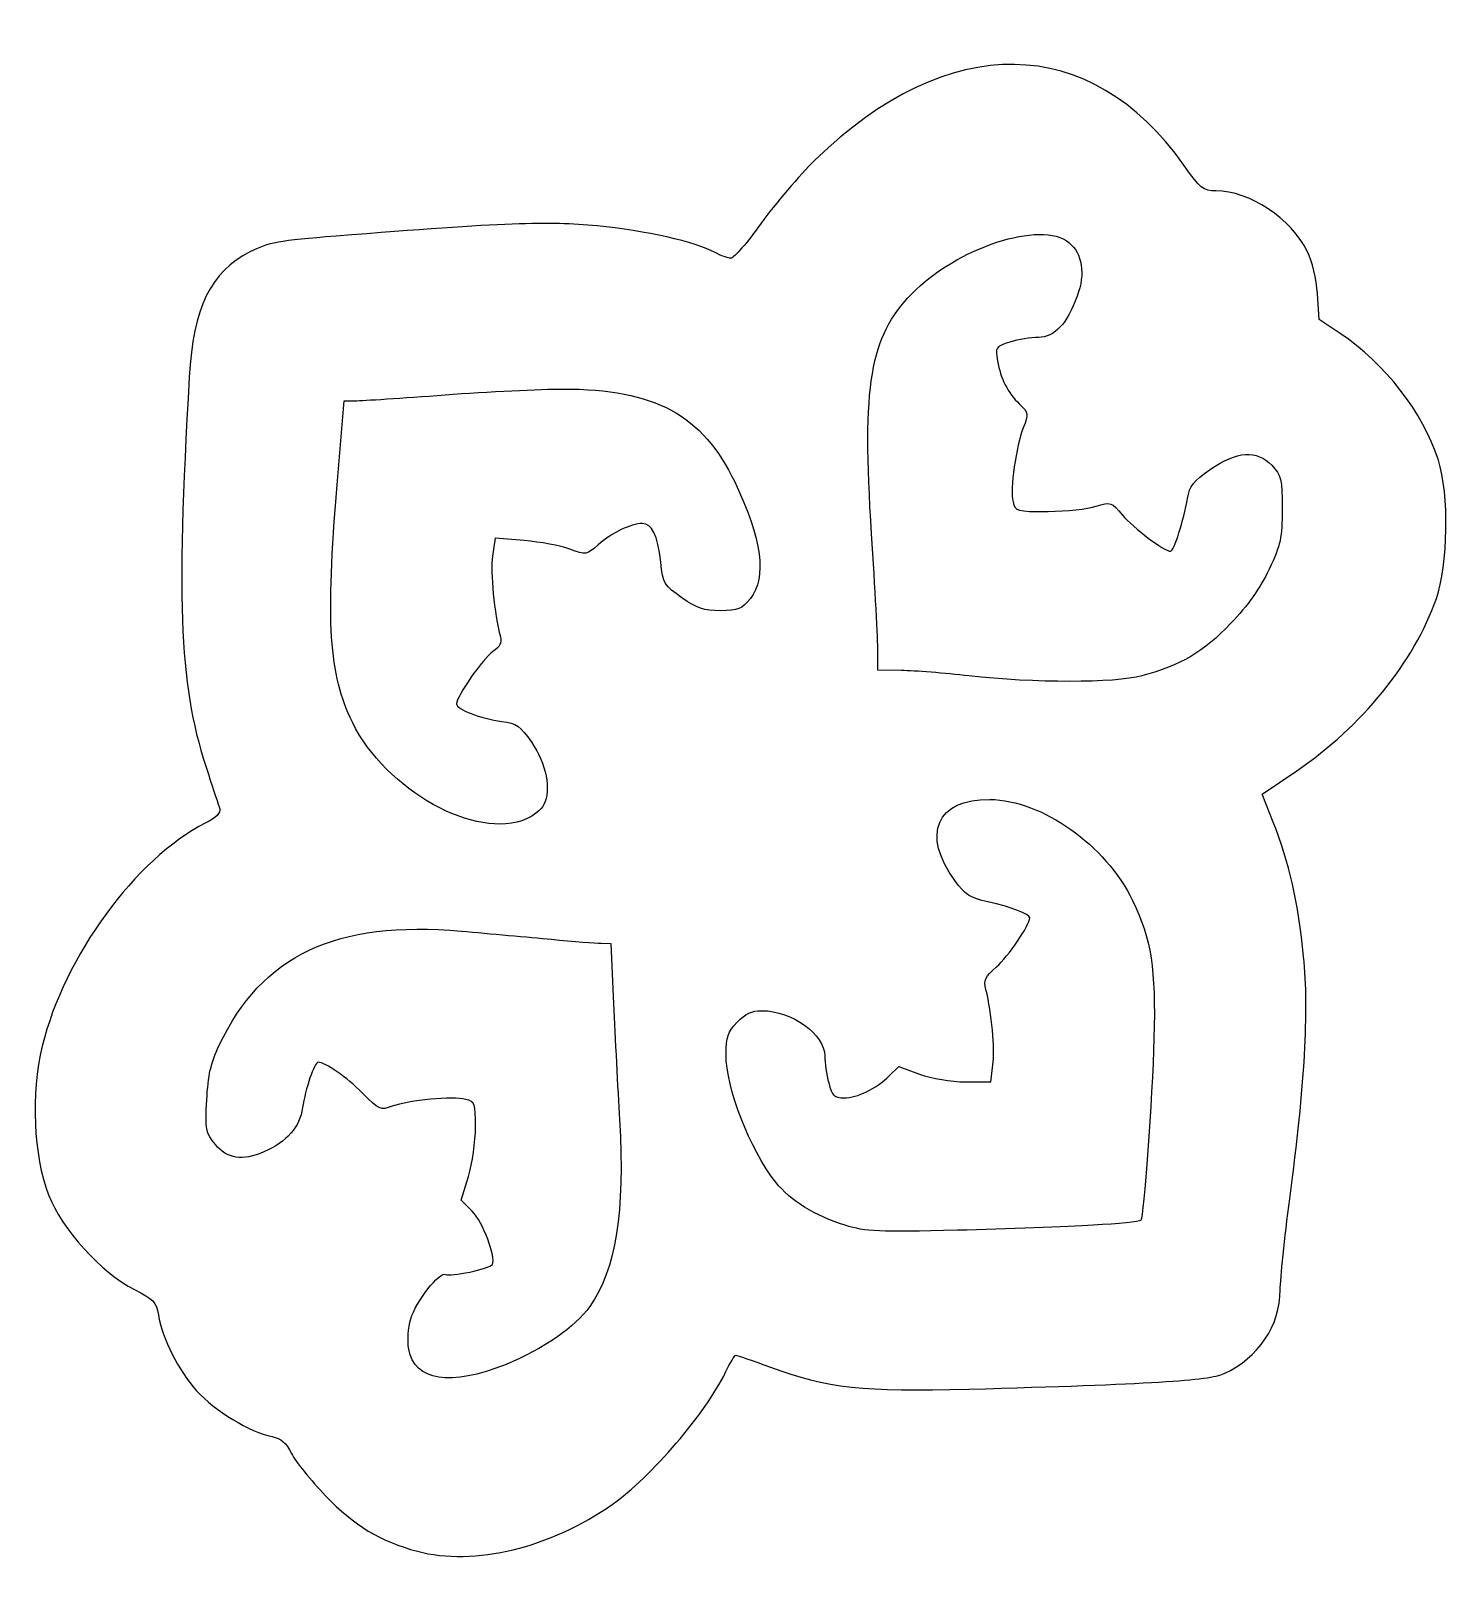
# Model space of a CAD drawing. Header units: centimetres. Extents: x -3.78 to 0.77, y 3.56 to 8.48.
import ezdxf

# ---------------------------------------------------------------- set-up
doc = ezdxf.new("R2010")
doc.units = ezdxf.units.CM
doc.header["$MEASUREMENT"] = 0
doc.layers.add('Layer 1', color=7, linetype='Continuous')

msp = doc.modelspace()

# ---------------------------------------------------------------- linework, layer by layer
at = {"layer": 'Layer 1', "color": 56}
for points, knots in [([(-2.53916, 3.60658), (-2.65792, 3.63808), (-2.74256, 3.68913), (-2.83374, 3.78428), (-2.83374, 3.78428), (-2.88057, 3.83314), (-2.92948, 3.8941), (-2.94243, 3.91974), (-2.94243, 3.91974), (-2.95989, 3.95431), (-2.97605, 3.96834), (-3.00494, 3.97399), (-3.00494, 3.97399), (-3.07595, 3.9879), (-3.18869, 4.05657), (-3.24666, 4.12123), (-3.24666, 4.12123), (-3.30648, 4.18797), (-3.35555, 4.28516), (-3.36925, 4.36402), (-3.36925, 4.36402), (-3.37643, 4.40539), (-3.38522, 4.41472), (-3.4461, 4.44554), (-3.4461, 4.44554), (-3.55222, 4.49928), (-3.67843, 4.63841), (-3.72121, 4.74881), (-3.72121, 4.74881), (-3.77008, 4.87496), (-3.77832, 5.0718), (-3.74116, 5.22552), (-3.74116, 5.22552), (-3.67197, 5.51171), (-3.44194, 5.82656), (-3.2192, 5.93992), (-3.2192, 5.93992), (-3.18369, 5.95799), (-3.16871, 5.97281), (-3.17269, 5.98591), (-3.17269, 5.98591), (-3.17593, 5.99654), (-3.19237, 6.04629), (-3.20923, 6.09647), (-3.20923, 6.09647), (-3.30179, 6.3719), (-3.31363, 6.61867), (-3.27032, 7.36953), (-3.27032, 7.36953), (-3.25746, 7.59245), (-3.20247, 7.7058), (-3.07581, 7.77046), (-3.07581, 7.77046), (-3.01683, 7.80057), (-2.98357, 7.80668), (-2.79963, 7.82115), (-2.79963, 7.82115), (-2.25084, 7.86433), (-2.12353, 7.86929), (-1.96389, 7.85369), (-1.96389, 7.85369), (-1.80758, 7.83841), (-1.64908, 7.80274), (-1.58583, 7.76861), (-1.58583, 7.76861), (-1.56713, 7.75852), (-1.54425, 7.75027), (-1.53499, 7.75027), (-1.53499, 7.75027), (-1.52573, 7.75027), (-1.482, 7.80079), (-1.43781, 7.86253), (-1.43781, 7.86253), (-1.39362, 7.92428), (-1.31573, 8.01546), (-1.26472, 8.06517), (-1.26472, 8.06517), (-0.83982, 8.47924), (-0.38214, 8.47266), (-0.08346, 8.04818), (-0.08346, 8.04818), (-0.03074, 7.97327), (-0.02175, 7.96602), (0.01849, 7.96602), (0.01849, 7.96602), (0.12707, 7.96602), (0.26034, 7.8776), (0.31254, 7.77093), (0.31254, 7.77093), (0.32739, 7.74059), (0.34068, 7.68381), (0.34412, 7.63605), (0.34412, 7.63605), (0.34412, 7.63605), (0.35005, 7.55355), (0.35005, 7.55355), (0.35005, 7.55355), (0.35005, 7.55355), (0.41686, 7.50913), (0.41686, 7.50913), (0.41686, 7.50913), (0.56001, 7.41397), (0.68274, 7.25566), (0.73173, 7.10302), (0.73173, 7.10302), (0.76663, 6.99427), (0.76332, 6.76733), (0.72525, 6.65952), (0.72525, 6.65952), (0.65284, 6.45448), (0.48665, 6.24962), (0.27777, 6.10793), (0.27777, 6.10793), (0.27777, 6.10793), (0.16723, 6.03294), (0.16723, 6.03294), (0.16723, 6.03294), (0.16723, 6.03294), (0.20267, 5.94325), (0.20267, 5.94325), (0.20267, 5.94325), (0.2532, 5.81539), (0.2827, 5.68466), (0.29993, 5.51214), (0.29993, 5.51214), (0.31748, 5.33647), (0.30433, 5.10648), (0.25558, 4.73612), (0.25558, 4.73612), (0.23904, 4.61048), (0.22529, 4.47912), (0.22502, 4.44422), (0.22502, 4.44422), (0.22415, 4.32941), (0.15521, 4.22653), (0.04523, 4.17591), (0.04523, 4.17591), (-0.00312, 4.15365), (-0.19048, 4.14225), (-0.77224, 4.12615), (-0.77224, 4.12615), (-1.11065, 4.11679), (-1.22651, 4.1296), (-1.40811, 4.19649), (-1.40811, 4.19649), (-1.46535, 4.21757), (-1.51525, 4.23482), (-1.519, 4.23482), (-1.519, 4.23482), (-1.52274, 4.23482), (-1.53753, 4.21055), (-1.55186, 4.18088), (-1.55186, 4.18088), (-1.61585, 4.04842), (-1.7894, 3.84595), (-1.91549, 3.75666), (-1.91549, 3.75666), (-2.11156, 3.6178), (-2.35792, 3.55852), (-2.53916, 3.60658)], [0, 0, 0, 0, 0.0243902, 0.0243902, 0.0243902, 0.0243902, 0.0487805, 0.0487805, 0.0487805, 0.0487805, 0.0731707, 0.0731707, 0.0731707, 0.0731707, 0.097561, 0.097561, 0.097561, 0.097561, 0.1219512, 0.1219512, 0.1219512, 0.1219512, 0.1463415, 0.1463415, 0.1463415, 0.1463415, 0.1707317, 0.1707317, 0.1707317, 0.1707317, 0.195122, 0.195122, 0.195122, 0.195122, 0.2195122, 0.2195122, 0.2195122, 0.2195122, 0.2439024, 0.2439024, 0.2439024, 0.2439024, 0.2682927, 0.2682927, 0.2682927, 0.2682927, 0.2926829, 0.2926829, 0.2926829, 0.2926829, 0.3170732, 0.3170732, 0.3170732, 0.3170732, 0.3414634, 0.3414634, 0.3414634, 0.3414634, 0.3658537, 0.3658537, 0.3658537, 0.3658537, 0.3902439, 0.3902439, 0.3902439, 0.3902439, 0.4146341, 0.4146341, 0.4146341, 0.4146341, 0.4390244, 0.4390244, 0.4390244, 0.4390244, 0.4634146, 0.4634146, 0.4634146, 0.4634146, 0.4878049, 0.4878049, 0.4878049, 0.4878049, 0.5121951, 0.5121951, 0.5121951, 0.5121951, 0.5365854, 0.5365854, 0.5365854, 0.5365854, 0.5609756, 0.5609756, 0.5609756, 0.5609756, 0.5853659, 0.5853659, 0.5853659, 0.5853659, 0.6097561, 0.6097561, 0.6097561, 0.6097561, 0.6341463, 0.6341463, 0.6341463, 0.6341463, 0.6585366, 0.6585366, 0.6585366, 0.6585366, 0.6829268, 0.6829268, 0.6829268, 0.6829268, 0.7073171, 0.7073171, 0.7073171, 0.7073171, 0.7317073, 0.7317073, 0.7317073, 0.7317073, 0.7560976, 0.7560976, 0.7560976, 0.7560976, 0.7804878, 0.7804878, 0.7804878, 0.7804878, 0.804878, 0.804878, 0.804878, 0.804878, 0.8292683, 0.8292683, 0.8292683, 0.8292683, 0.8536585, 0.8536585, 0.8536585, 0.8536585, 0.8780488, 0.8780488, 0.8780488, 0.8780488, 0.902439, 0.902439, 0.902439, 0.902439, 0.9268293, 0.9268293, 0.9268293, 0.9268293, 0.9512195, 0.9512195, 0.9512195, 0.9512195, 1, 1, 1, 1]), ([(-0.21836, 6.41195), (-0.09293, 6.44593), (-0.02096, 6.48829), (0.06597, 6.57932), (0.06597, 6.57932), (0.12059, 6.63653), (0.16183, 6.69472), (0.18955, 6.75372), (0.18955, 6.75372), (0.22669, 6.83277), (0.23115, 6.8535), (0.23115, 6.94694), (0.23115, 6.94694), (0.23115, 7.04425), (0.2288, 7.05407), (0.19764, 7.08662), (0.19764, 7.08662), (0.14948, 7.13692), (0.08646, 7.13281), (0.00133, 7.07383), (0.00133, 7.07383), (-0.05329, 7.03599), (-0.0651, 7.0209), (-0.07198, 6.9802), (-0.07198, 6.9802), (-0.08359, 6.91149), (-0.11579, 6.81112), (-0.12623, 6.81112), (-0.12623, 6.81112), (-0.14624, 6.81112), (-0.24576, 6.8859), (-0.27994, 6.92662), (-0.27994, 6.92662), (-0.31588, 6.96944), (-0.31777, 6.97008), (-0.36507, 6.9552), (-0.36507, 6.9552), (-0.39168, 6.94683), (-0.46074, 6.93955), (-0.51855, 6.93901), (-0.51855, 6.93901), (-0.62018, 6.93807), (-0.6239, 6.93906), (-0.6311, 6.96901), (-0.6311, 6.96901), (-0.64086, 7.00957), (-0.6217, 7.14838), (-0.59827, 7.20689), (-0.59827, 7.20689), (-0.58041, 7.25147), (-0.58082, 7.254), (-0.61028, 7.28272), (-0.61028, 7.28272), (-0.64818, 7.31965), (-0.67046, 7.36347), (-0.68091, 7.42161), (-0.68091, 7.42161), (-0.68875, 7.46516), (-0.6876, 7.46689), (-0.64102, 7.48145), (-0.64102, 7.48145), (-0.61464, 7.4897), (-0.57366, 7.49644), (-0.54994, 7.49644), (-0.54994, 7.49644), (-0.49872, 7.49644), (-0.45787, 7.53979), (-0.42535, 7.62865), (-0.42535, 7.62865), (-0.39892, 7.70087), (-0.40888, 7.76507), (-0.45203, 7.80048), (-0.45203, 7.80048), (-0.54055, 7.87314), (-0.81102, 7.78479), (-0.95573, 7.63595), (-0.95573, 7.63595), (-1.08975, 7.49811), (-1.11505, 7.34677), (-1.08426, 6.86726), (-1.08426, 6.86726), (-1.07309, 6.69329), (-1.06399, 6.52383), (-1.06404, 6.49067), (-1.06404, 6.49067), (-1.06404, 6.49067), (-1.06413, 6.43039), (-1.06413, 6.43039), (-1.06413, 6.43039), (-1.06413, 6.43039), (-0.98812, 6.4291), (-0.98812, 6.4291), (-0.98812, 6.4291), (-0.94631, 6.4284), (-0.84916, 6.42065), (-0.77224, 6.41188), (-0.77224, 6.41188), (-0.56408, 6.38815), (-0.30609, 6.38819), (-0.21836, 6.41195)], [0, 0, 0, 0, 0.0384615, 0.0384615, 0.0384615, 0.0384615, 0.0769231, 0.0769231, 0.0769231, 0.0769231, 0.1153846, 0.1153846, 0.1153846, 0.1153846, 0.1538462, 0.1538462, 0.1538462, 0.1538462, 0.1923077, 0.1923077, 0.1923077, 0.1923077, 0.2307692, 0.2307692, 0.2307692, 0.2307692, 0.2692308, 0.2692308, 0.2692308, 0.2692308, 0.3076923, 0.3076923, 0.3076923, 0.3076923, 0.3461538, 0.3461538, 0.3461538, 0.3461538, 0.3846154, 0.3846154, 0.3846154, 0.3846154, 0.4230769, 0.4230769, 0.4230769, 0.4230769, 0.4615385, 0.4615385, 0.4615385, 0.4615385, 0.5, 0.5, 0.5, 0.5, 0.5384615, 0.5384615, 0.5384615, 0.5384615, 0.5769231, 0.5769231, 0.5769231, 0.5769231, 0.6153846, 0.6153846, 0.6153846, 0.6153846, 0.6538462, 0.6538462, 0.6538462, 0.6538462, 0.6923077, 0.6923077, 0.6923077, 0.6923077, 0.7307692, 0.7307692, 0.7307692, 0.7307692, 0.7692308, 0.7692308, 0.7692308, 0.7692308, 0.8076923, 0.8076923, 0.8076923, 0.8076923, 0.8461538, 0.8461538, 0.8461538, 0.8461538, 0.8846154, 0.8846154, 0.8846154, 0.8846154, 0.9230769, 0.9230769, 0.9230769, 0.9230769, 1, 1, 1, 1]), ([(-2.18973, 5.9534), (-2.16707, 5.96327), (-2.142, 5.9841), (-2.13401, 5.99967), (-2.13401, 5.99967), (-2.1101, 6.04629), (-2.12673, 6.13063), (-2.17316, 6.19816), (-2.17316, 6.19816), (-2.20992, 6.25163), (-2.2216, 6.25991), (-2.26898, 6.26609), (-2.26898, 6.26609), (-2.33761, 6.27504), (-2.41414, 6.30455), (-2.41414, 6.32206), (-2.41414, 6.32206), (-2.41414, 6.34607), (-2.32944, 6.46758), (-2.29746, 6.48944), (-2.29746, 6.48944), (-2.27493, 6.50485), (-2.26832, 6.51796), (-2.2734, 6.53716), (-2.2734, 6.53716), (-2.29298, 6.61128), (-2.30607, 6.74456), (-2.29876, 6.7954), (-2.29876, 6.7954), (-2.29876, 6.7954), (-2.29051, 6.8528), (-2.29051, 6.8528), (-2.29051, 6.8528), (-2.29051, 6.8528), (-2.19726, 6.84525), (-2.19726, 6.84525), (-2.19726, 6.84525), (-2.14597, 6.8411), (-2.08014, 6.8289), (-2.05096, 6.81813), (-2.05096, 6.81813), (-1.9988, 6.79889), (-1.99727, 6.79912), (-1.95974, 6.83215), (-1.95974, 6.83215), (-1.91637, 6.87032), (-1.85484, 6.89996), (-1.81901, 6.89996), (-1.81901, 6.89996), (-1.78711, 6.89996), (-1.7706, 6.86536), (-1.75995, 6.7762), (-1.75995, 6.7762), (-1.75164, 6.70661), (-1.74852, 6.70135), (-1.69213, 6.662), (-1.69213, 6.662), (-1.64399, 6.62842), (-1.62103, 6.62075), (-1.56857, 6.62075), (-1.56857, 6.62075), (-1.51155, 6.62075), (-1.50051, 6.62525), (-1.47265, 6.6598), (-1.47265, 6.6598), (-1.41884, 6.72653), (-1.43545, 6.85016), (-1.52279, 7.0332), (-1.52279, 7.0332), (-1.62551, 7.24845), (-1.77811, 7.33097), (-2.0736, 7.33105), (-2.0736, 7.33105), (-2.14384, 7.33107), (-2.3135, 7.32269), (-2.45063, 7.31242), (-2.45063, 7.31242), (-2.58776, 7.30216), (-2.71664, 7.29367), (-2.73703, 7.29357), (-2.73703, 7.29357), (-2.73703, 7.29357), (-2.77411, 7.29339), (-2.77411, 7.29339), (-2.77411, 7.29339), (-2.77411, 7.29339), (-2.79658, 7.0237), (-2.79658, 7.0237), (-2.79658, 7.0237), (-2.8334, 6.58189), (-2.82289, 6.41837), (-2.74774, 6.2636), (-2.74774, 6.2636), (-2.64152, 6.04488), (-2.35071, 5.88321), (-2.18973, 5.9534)], [0, 0, 0, 0, 0.04, 0.04, 0.04, 0.04, 0.08, 0.08, 0.08, 0.08, 0.12, 0.12, 0.12, 0.12, 0.16, 0.16, 0.16, 0.16, 0.2, 0.2, 0.2, 0.2, 0.24, 0.24, 0.24, 0.24, 0.28, 0.28, 0.28, 0.28, 0.32, 0.32, 0.32, 0.32, 0.36, 0.36, 0.36, 0.36, 0.4, 0.4, 0.4, 0.4, 0.44, 0.44, 0.44, 0.44, 0.48, 0.48, 0.48, 0.48, 0.52, 0.52, 0.52, 0.52, 0.56, 0.56, 0.56, 0.56, 0.6, 0.6, 0.6, 0.6, 0.64, 0.64, 0.64, 0.64, 0.68, 0.68, 0.68, 0.68, 0.72, 0.72, 0.72, 0.72, 0.76, 0.76, 0.76, 0.76, 0.8, 0.8, 0.8, 0.8, 0.84, 0.84, 0.84, 0.84, 0.88, 0.88, 0.88, 0.88, 0.92, 0.92, 0.92, 0.92, 1, 1, 1, 1]), ([(-0.37479, 4.65139), (-0.29333, 4.65627), (-0.22451, 4.66305), (-0.22186, 4.66646), (-0.22186, 4.66646), (-0.21235, 4.67869), (-0.18492, 5.05723), (-0.17956, 5.25011), (-0.17956, 5.25011), (-0.17336, 5.47341), (-0.18801, 5.5677), (-0.24827, 5.69227), (-0.24827, 5.69227), (-0.33415, 5.86979), (-0.53744, 6.01377), (-0.70534, 6.01599), (-0.70534, 6.01599), (-0.87595, 6.01824), (-0.92542, 5.90338), (-0.81736, 5.75586), (-0.81736, 5.75586), (-0.78425, 5.71067), (-0.76814, 5.70031), (-0.71142, 5.6877), (-0.71142, 5.6877), (-0.63782, 5.67135), (-0.57764, 5.64836), (-0.57764, 5.63659), (-0.57764, 5.63659), (-0.57764, 5.61372), (-0.64691, 5.5112), (-0.68382, 5.47945), (-0.68382, 5.47945), (-0.72083, 5.44762), (-0.72551, 5.43761), (-0.71789, 5.40661), (-0.71789, 5.40661), (-0.69907, 5.32996), (-0.68856, 5.21712), (-0.69541, 5.16503), (-0.69541, 5.16503), (-0.69541, 5.16503), (-0.70257, 5.11051), (-0.70257, 5.11051), (-0.70257, 5.11051), (-0.70257, 5.11051), (-0.78301, 5.11092), (-0.78301, 5.11092), (-0.78301, 5.11092), (-0.82958, 5.11116), (-0.89162, 5.12151), (-0.93034, 5.13551), (-0.93034, 5.13551), (-0.93034, 5.13551), (-0.99724, 5.15968), (-0.99724, 5.15968), (-0.99724, 5.15968), (-0.99724, 5.15968), (-1.02764, 5.1302), (-1.02764, 5.1302), (-1.02764, 5.1302), (-1.07064, 5.0885), (-1.12974, 5.05974), (-1.17241, 5.05974), (-1.17241, 5.05974), (-1.20425, 5.05974), (-1.21056, 5.06584), (-1.2216, 5.10734), (-1.2216, 5.10734), (-1.22857, 5.13351), (-1.2343, 5.17242), (-1.23434, 5.1938), (-1.23434, 5.1938), (-1.23445, 5.26305), (-1.33972, 5.33895), (-1.43563, 5.33895), (-1.43563, 5.33895), (-1.46792, 5.33895), (-1.48891, 5.32915), (-1.51507, 5.30185), (-1.51507, 5.30185), (-1.54509, 5.27053), (-1.55062, 5.25466), (-1.55062, 5.19992), (-1.55062, 5.19992), (-1.55062, 5.09003), (-1.47498, 4.89529), (-1.391, 4.78898), (-1.391, 4.78898), (-1.34509, 4.73086), (-1.26509, 4.68129), (-1.16875, 4.65126), (-1.16875, 4.65126), (-1.10278, 4.63071), (-1.06276, 4.62894), (-0.80872, 4.63533), (-0.80872, 4.63533), (-0.65152, 4.63928), (-0.45626, 4.64651), (-0.37479, 4.65139)], [0, 0, 0, 0, 0.0384615, 0.0384615, 0.0384615, 0.0384615, 0.0769231, 0.0769231, 0.0769231, 0.0769231, 0.1153846, 0.1153846, 0.1153846, 0.1153846, 0.1538462, 0.1538462, 0.1538462, 0.1538462, 0.1923077, 0.1923077, 0.1923077, 0.1923077, 0.2307692, 0.2307692, 0.2307692, 0.2307692, 0.2692308, 0.2692308, 0.2692308, 0.2692308, 0.3076923, 0.3076923, 0.3076923, 0.3076923, 0.3461538, 0.3461538, 0.3461538, 0.3461538, 0.3846154, 0.3846154, 0.3846154, 0.3846154, 0.4230769, 0.4230769, 0.4230769, 0.4230769, 0.4615385, 0.4615385, 0.4615385, 0.4615385, 0.5, 0.5, 0.5, 0.5, 0.5384615, 0.5384615, 0.5384615, 0.5384615, 0.5769231, 0.5769231, 0.5769231, 0.5769231, 0.6153846, 0.6153846, 0.6153846, 0.6153846, 0.6538462, 0.6538462, 0.6538462, 0.6538462, 0.6923077, 0.6923077, 0.6923077, 0.6923077, 0.7307692, 0.7307692, 0.7307692, 0.7307692, 0.7692308, 0.7692308, 0.7692308, 0.7692308, 0.8076923, 0.8076923, 0.8076923, 0.8076923, 0.8461538, 0.8461538, 0.8461538, 0.8461538, 0.8846154, 0.8846154, 0.8846154, 0.8846154, 0.9230769, 0.9230769, 0.9230769, 0.9230769, 1, 1, 1, 1]), ([(-2.25536, 4.20564), (-2.13873, 4.2529), (-2.03173, 4.3268), (-1.98736, 4.39072), (-1.98736, 4.39072), (-1.90313, 4.51206), (-1.87432, 4.69296), (-1.89194, 4.99001), (-1.89194, 4.99001), (-1.89773, 5.08769), (-1.90625, 5.25471), (-1.91088, 5.36116), (-1.91088, 5.36116), (-1.91088, 5.36116), (-1.9193, 5.5547), (-1.9193, 5.5547), (-1.9193, 5.5547), (-1.9193, 5.5547), (-1.95084, 5.55513), (-1.95084, 5.55513), (-1.95084, 5.55513), (-1.96819, 5.55536), (-2.03985, 5.561), (-2.11009, 5.56765), (-2.11009, 5.56765), (-2.18032, 5.57431), (-2.30972, 5.58605), (-2.39762, 5.59374), (-2.39762, 5.59374), (-2.80201, 5.62913), (-3.03725, 5.51798), (-3.17516, 5.22637), (-3.17516, 5.22637), (-3.20106, 5.17161), (-3.2102, 5.1311), (-3.21429, 5.05292), (-3.21429, 5.05292), (-3.21934, 4.95663), (-3.21779, 4.94863), (-3.18676, 4.91015), (-3.18676, 4.91015), (-3.14969, 4.86418), (-3.09947, 4.85655), (-3.03099, 4.88649), (-3.03099, 4.88649), (-2.95726, 4.91873), (-2.91631, 4.96572), (-2.9073, 5.0284), (-2.9073, 5.0284), (-2.89884, 5.08729), (-2.86907, 5.17396), (-2.8573, 5.17396), (-2.8573, 5.17396), (-2.83527, 5.17396), (-2.76479, 5.12493), (-2.71621, 5.07579), (-2.71621, 5.07579), (-2.66191, 5.02088), (-2.65779, 5.01904), (-2.61981, 5.03286), (-2.61981, 5.03286), (-2.56734, 5.05194), (-2.42484, 5.0653), (-2.38498, 5.05486), (-2.38498, 5.05486), (-2.35502, 5.04701), (-2.35333, 5.04224), (-2.35333, 4.96545), (-2.35333, 4.96545), (-2.35333, 4.92083), (-2.36359, 4.84994), (-2.37613, 4.8079), (-2.37613, 4.8079), (-2.37613, 4.8079), (-2.39893, 4.73147), (-2.39893, 4.73147), (-2.39893, 4.73147), (-2.39893, 4.73147), (-2.36368, 4.69623), (-2.36368, 4.69623), (-2.36368, 4.69623), (-2.32997, 4.66253), (-2.28628, 4.54752), (-2.29903, 4.526), (-2.29903, 4.526), (-2.30715, 4.51228), (-2.43515, 4.48501), (-2.44913, 4.49402), (-2.44913, 4.49402), (-2.46706, 4.50558), (-2.54531, 4.40553), (-2.56095, 4.35105), (-2.56095, 4.35105), (-2.56912, 4.32262), (-2.57179, 4.28061), (-2.56709, 4.25447), (-2.56709, 4.25447), (-2.54861, 4.15168), (-2.43313, 4.13359), (-2.25536, 4.20564)], [0, 0, 0, 0, 0.0384615, 0.0384615, 0.0384615, 0.0384615, 0.0769231, 0.0769231, 0.0769231, 0.0769231, 0.1153846, 0.1153846, 0.1153846, 0.1153846, 0.1538462, 0.1538462, 0.1538462, 0.1538462, 0.1923077, 0.1923077, 0.1923077, 0.1923077, 0.2307692, 0.2307692, 0.2307692, 0.2307692, 0.2692308, 0.2692308, 0.2692308, 0.2692308, 0.3076923, 0.3076923, 0.3076923, 0.3076923, 0.3461538, 0.3461538, 0.3461538, 0.3461538, 0.3846154, 0.3846154, 0.3846154, 0.3846154, 0.4230769, 0.4230769, 0.4230769, 0.4230769, 0.4615385, 0.4615385, 0.4615385, 0.4615385, 0.5, 0.5, 0.5, 0.5, 0.5384615, 0.5384615, 0.5384615, 0.5384615, 0.5769231, 0.5769231, 0.5769231, 0.5769231, 0.6153846, 0.6153846, 0.6153846, 0.6153846, 0.6538462, 0.6538462, 0.6538462, 0.6538462, 0.6923077, 0.6923077, 0.6923077, 0.6923077, 0.7307692, 0.7307692, 0.7307692, 0.7307692, 0.7692308, 0.7692308, 0.7692308, 0.7692308, 0.8076923, 0.8076923, 0.8076923, 0.8076923, 0.8461538, 0.8461538, 0.8461538, 0.8461538, 0.8846154, 0.8846154, 0.8846154, 0.8846154, 0.9230769, 0.9230769, 0.9230769, 0.9230769, 1, 1, 1, 1])]:
    msp.add_open_spline(points, degree=3, knots=knots, dxfattribs=at)

doc.saveas('drawing.dxf')
